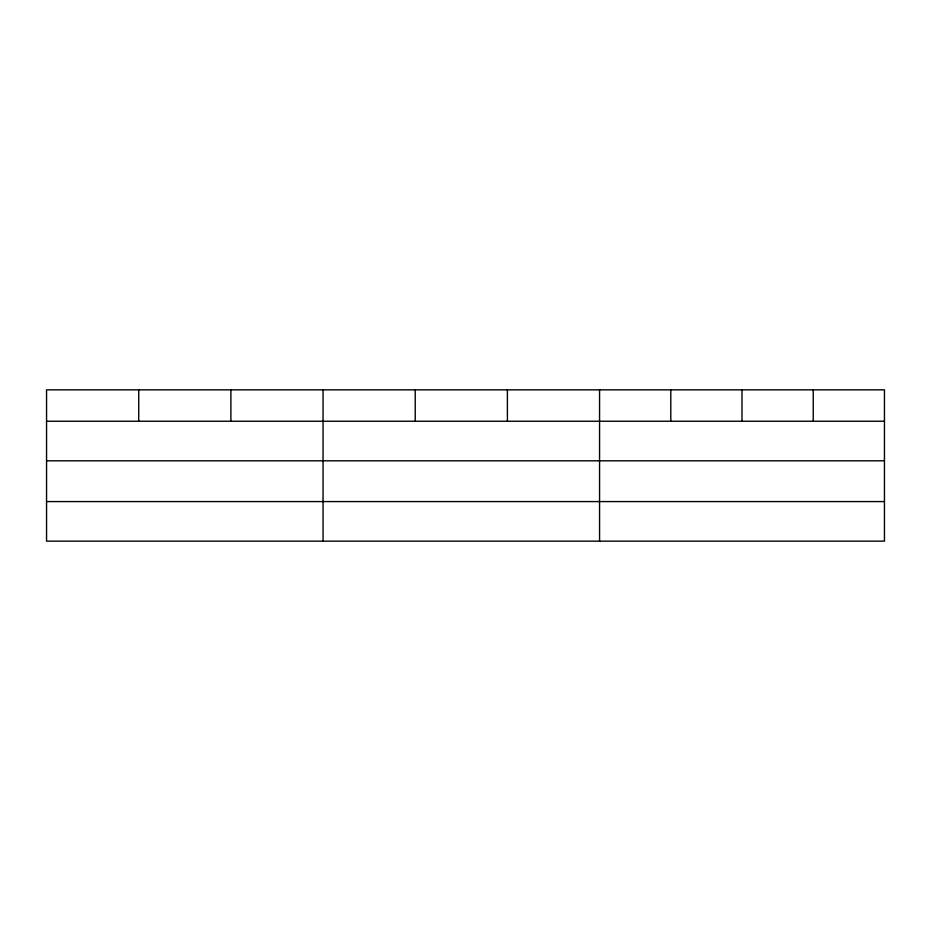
<?xml version="1.0" encoding="UTF-8"?>
<svg xmlns="http://www.w3.org/2000/svg" width="931" height="931" viewBox="0 0 931 931"><rect width="100%" height="100%" fill="white"/><g stroke="black" fill="none" stroke-linecap="round" stroke-linejoin="round"><path stroke-width="1.4" d="M884.45 460.81L884.45 389.845L46.55 389.845L46.55 541.155L884.45 541.155L884.45 460.81L46.55 460.81M46.55 421.243L884.45 421.243M46.55 501.576L884.45 501.576M813.228 389.845L813.228 421.243M742.007 389.845L742.007 421.243M670.785 389.845L670.785 421.243M599.564 389.845L599.564 541.155M507.395 389.845L507.395 421.243M415.226 389.845L415.226 421.243M323.057 389.845L323.057 541.155M230.888 389.845L230.888 421.243M138.719 389.845L138.719 421.243"/></g></svg>
